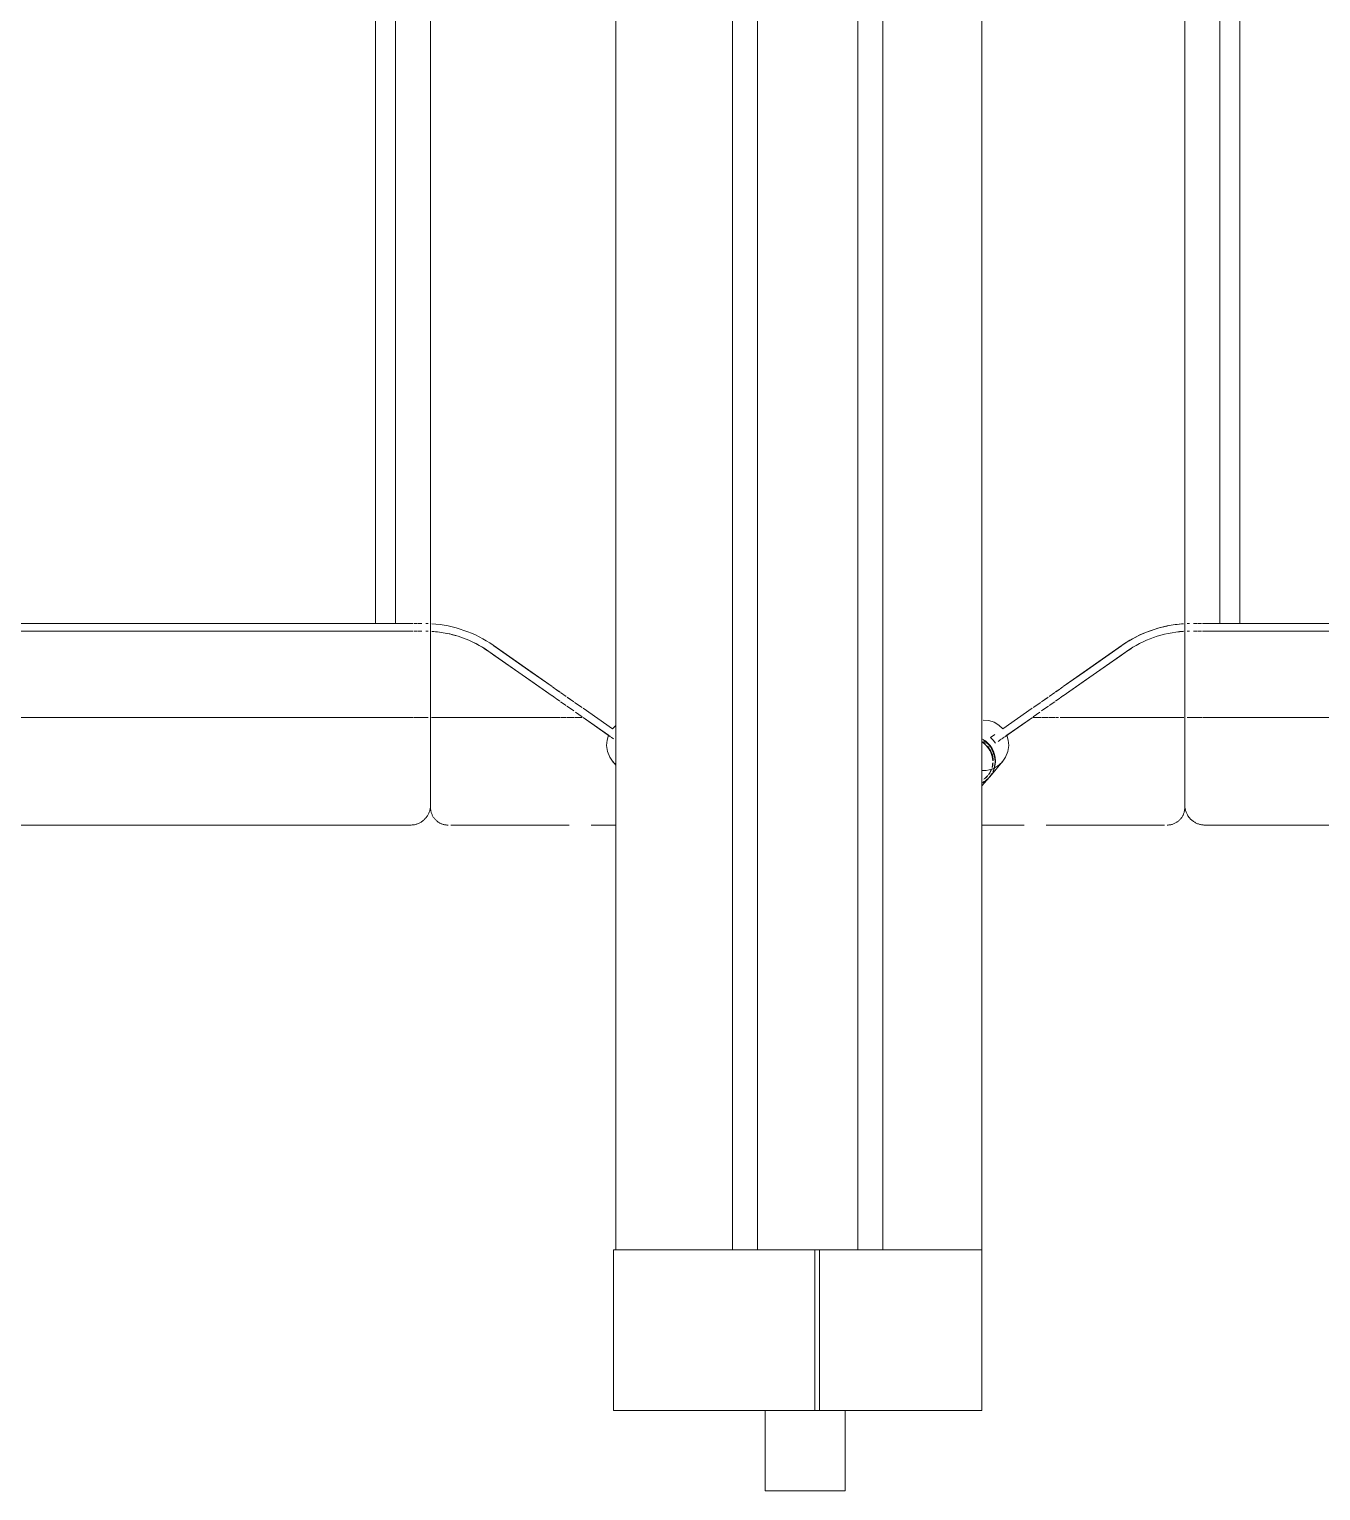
# Model space of a CAD drawing. Header units: inches. Extents: x -2349 to 1043, y -456 to 2193.
# Drawn here: x 808.02 to 840.2, y -121.75 to -85.33 of the extents above; entities that cross this region are included whole.
import ezdxf

# ---------------------------------------------------------------- set-up
doc = ezdxf.new("R2010")
doc.units = ezdxf.units.IN
doc.header["$MEASUREMENT"] = 0
for name, color, linetype, lineweight in [('A-GENM', 13, 'Continuous', 9), ('A-WALL', 113, 'Continuous', 13), ('I-FURN', 30, 'Continuous', 9), ('I-WALL', 2, 'Continuous', 13)]:
    doc.layers.add(name, color=color, linetype=linetype, lineweight=lineweight)

# ---------------------------------------------------------------- blocks, each defined once
blk = doc.blocks.new('Walls 3 - Walls 3-7742273-7TH FLOOR POWER _ SIGNAL')
at = {"layer": 'A-WALL'}
for p, q in [((827.598, -115.752), (822.574, -115.752)), ((822.574, -115.752), (822.574, -119.752)), ((827.598, -119.752), (827.598, -115.752)), ((827.71, -115.752), (827.71, -119.752)), ((831.76, -115.752), (827.71, -115.752)), ((831.76, -119.752), (831.76, -115.752)), ((822.574, -119.752), (827.598, -119.752)), ((827.71, -119.752), (831.76, -119.752))]:
    blk.add_line(p, q, dxfattribs=at)
blk = doc.blocks.new('Walls 4 - Walls 3-7962883-7TH FLOOR POWER _ SIGNAL')
at = {"layer": 'A-WALL'}
for p, q in [((822.636, -52.664), (822.636, -115.752)), ((825.542, -115.752), (825.542, -52.664)), ((829.292, -52.664), (829.292, -115.752)), ((831.76, -115.752), (831.76, -52.664)), ((822.636, -115.752), (825.542, -115.752)), ((829.292, -115.752), (831.76, -115.752))]:
    blk.add_line(p, q, dxfattribs=at)
blk = doc.blocks.new('train - train-8151835-7TH FLOOR POWER _ SIGNAL')
at = {"layer": 'A-GENM', "lineweight": 20}
for p, q in [((828.354, -119.752), (826.354, -119.752)), ((826.354, -119.752), (826.354, -121.752)), ((828.354, -121.752), (828.354, -119.752)), ((826.354, -121.752), (828.354, -121.752))]:
    blk.add_line(p, q, dxfattribs=at)
blk = doc.blocks.new('HighTower_Tombolo_2SeatSofa - HT3620-V67-7TH FLOOR POWER _ SIGNAL')
at = {"layer": 'I-FURN'}
for p, q in [((23.522, 9.864), (23.603, 9.781)), ((24.418, 9.788), (24.51, 9.865)), ((26, 9.247), (26, 9.865)), ((23.603, 9.781), (23.089, 9.048)), ((23.603, 9.781), (23.089, 9.048)), ((23.317, 9.047), (23.798, 9.733)), ((23.317, 9.047), (23.763, 9.684)), ((23.763, 9.684), (23.798, 9.733)), ((23.806, 9.745), (23.847, 9.803)), ((23.806, 9.745), (23.847, 9.803)), ((22.927, 8.816), (22.81, 8.649)), ((22.927, 8.816), (22.817, 8.659)), ((23.074, 9.026), (22.942, 8.838)), ((23.074, 9.026), (22.942, 8.838)), ((23.156, 8.816), (23.037, 8.647)), ((23.046, 8.659), (23.156, 8.816)), ((23.184, 8.857), (23.303, 9.026)), ((23.303, 9.026), (23.184, 8.857)), ((23.317, 8.835), (23.317, 9.026)), ((23.317, 9.026), (23.317, 8.835)), ((23.317, 8.645), (23.317, 8.816)), ((23.317, 8.816), (23.317, 8.645)), ((22.684, 8.47), (22.61, 8.364)), ((22.685, 8.47), (22.611, 8.365)), ((22.795, 8.628), (22.697, 8.488)), ((22.795, 8.628), (22.697, 8.488)), ((22.839, 8.364), (22.914, 8.47)), ((22.913, 8.47), (22.839, 8.363)), ((22.925, 8.487), (23.024, 8.628)), ((23.024, 8.628), (22.925, 8.486)), ((23.317, 8.484), (23.317, 8.628)), ((23.317, 8.628), (23.317, 8.484)), ((23.317, 8.361), (23.317, 8.47)), ((23.317, 8.47), (23.317, 8.361)), ((26, 5.756), (26, 8.7)), ((22.548, 8.275), (21.521, 6.808)), ((22.777, 8.275), (21.674, 6.7)), ((22.601, 8.351), (22.554, 8.284)), ((22.601, 8.35), (22.554, 8.284)), ((22.829, 8.35), (22.782, 8.283)), ((22.783, 8.284), (22.83, 8.351)), ((23.317, 8.281), (23.317, 8.35)), ((23.317, 8.35), (23.317, 8.281)), ((23.317, 5.274), (23.317, 8.275)), ((23.317, 8.275), (23.317, 5.274)), ((21.535, 6.828), (21.521, 6.808)), ((21.674, 6.7), (21.764, 6.828)), ((0.438, 5.248), (25.562, 5.248)), ((25.5, 5.248), (0.5, 5.248)), ((23.317, 5.126), (23.317, 5.189)), ((23.317, 5.189), (23.317, 5.126)), ((23.317, 5.037), (23.317, 5.119)), ((23.317, 5.119), (23.317, 5.037)), ((20.978, 5.029), (20.978, 4.942)), ((20.978, 5.029), (20.978, 4.942)), ((20.978, 4.923), (20.978, 4.831)), ((20.978, 4.923), (20.978, 4.831)), ((20.978, 4.81), (20.978, -6.592)), ((20.978, 4.81), (20.978, 4.375)), ((21.166, 5.029), (21.166, 4.942)), ((21.166, 4.942), (21.166, 5.029)), ((21.166, 4.923), (21.166, 4.83)), ((21.166, 4.83), (21.166, 4.923)), ((21.166, 4.81), (21.166, -6.592)), ((21.166, -6.592), (21.166, 4.81)), ((23.317, 4.933), (23.317, 5.029)), ((23.317, 5.029), (23.317, 4.933)), ((23.317, 4.82), (23.317, 4.923)), ((23.317, 4.923), (23.317, 4.82)), ((23.317, -10.552), (23.317, 4.81)), ((23.317, 4.81), (23.317, -10.552)), ((26, -13.252), (26, 4.748)), ((20.978, 4.375), (0.5, 4.375)), ((0.5, 4.375), (20.978, 4.375)), ((20.978, 4.375), (20.978, 3.875)), ((20.978, 4.375), (20.978, 3.875)), ((20.978, 3.875), (20.978, 4.375)), ((0.5, 3.875), (20.978, 3.875)), ((0.5, 3.875), (20.978, 3.875)), ((20.978, 3.875), (20.978, -5.379))]:
    blk.add_line(p, q, dxfattribs=at)
at = {"layer": 'I-FURN', "flags": 128}
for points in [[(24.014, 9.635), (24.165, 9.656), (24.307, 9.712), (24.432, 9.8), (24.493, 9.862)], [(23.763, 9.684), (23.886, 9.647), (24.014, 9.635)], [(22.548, 8.275), (22.178, 7.746), (21.535, 6.828)], [(21.764, 6.828), (22.407, 7.746), (22.777, 8.275)], [(25.999, 5.65), (25.997, 5.633), (25.994, 5.615), (25.991, 5.598), (25.987, 5.581), (25.983, 5.564), (25.978, 5.547), (25.972, 5.531), (25.965, 5.515), (25.958, 5.499), (25.951, 5.483), (25.942, 5.468), (25.933, 5.453), (25.924, 5.438), (25.913, 5.424), (25.903, 5.41), (25.891, 5.397), (25.88, 5.384), (25.867, 5.371), (25.855, 5.359), (25.841, 5.348), (25.828, 5.337), (25.813, 5.327), (25.799, 5.317), (25.784, 5.308)], [(26, 5.685), (26, 5.668), (25.999, 5.65)], [(26, 4.748), (26, 4.768), (25.998, 4.788), (25.996, 4.807), (25.994, 4.827), (25.99, 4.847), (25.986, 4.866), (25.981, 4.886), (25.975, 4.905), (25.968, 4.924), (25.961, 4.942), (25.952, 4.961), (25.943, 4.978), (25.934, 4.996), (25.924, 5.013), (25.913, 5.03), (25.901, 5.046), (25.889, 5.062), (25.876, 5.077), (25.862, 5.092), (25.848, 5.106), (25.834, 5.12), (25.819, 5.133), (25.803, 5.145), (25.787, 5.157), (25.77, 5.168), (25.753, 5.179), (25.736, 5.189), (25.718, 5.198), (25.7, 5.206), (25.681, 5.214), (25.662, 5.22), (25.643, 5.227), (25.624, 5.232), (25.605, 5.237), (25.585, 5.24), (25.565, 5.243), (25.545, 5.246), (25.525, 5.247), (25.505, 5.248), (25.5, 5.248)], [(25.753, 5.291), (25.737, 5.284), (25.721, 5.277), (25.705, 5.271), (25.688, 5.266), (25.671, 5.261), (25.654, 5.257), (25.637, 5.254), (25.62, 5.251), (25.602, 5.249), (25.585, 5.248), (25.567, 5.248), (25.562, 5.248)], [(25.784, 5.308), (25.769, 5.299), (25.753, 5.291)]]:
    blk.add_lwpolyline(points, dxfattribs=at)
at = {"layer": 'I-FURN'}
for radius, start, end in [(3, 145, 176.2945), (3, 145, 176.2945), (2.812, 145, 176.0569), (2.813, 145, 156.6667), (2.813, 156.6667, 168.3333), (2.812, 168.3333, 176.0569), (3, 178.0386, 179.134), (3, 178.0386, 179.134), (2.812, 177.9078, 179.087), (2.813, 177.9078, 179.087)]:
    blk.add_arc((23.978, 5.087), radius, start, end, dxfattribs=at)
blk = doc.blocks.new('HighTower_Tombolo_2SeatSofa - HT3620-V70-7TH FLOOR POWER _ SIGNAL')
at = {"layer": 'I-FURN'}
for p, q in [((26, -4.748), (26, 13.252)), ((23.317, -4.81), (23.317, 10.552)), ((23.317, 10.552), (23.317, -4.81)), ((20.978, 6.592), (20.978, -4.81)), ((21.166, -4.81), (21.166, 6.592)), ((21.166, 6.592), (21.166, -4.81)), ((20.978, 5.379), (20.978, -3.875)), ((20.978, -3.875), (0.5, -3.875)), ((20.978, -3.875), (0.5, -3.875)), ((20.978, -3.875), (20.978, -4.375)), ((20.978, -4.375), (20.978, -3.875)), ((20.978, -3.875), (20.978, -4.375)), ((0.5, -4.375), (20.978, -4.375)), ((20.978, -4.375), (0.5, -4.375)), ((20.978, -4.375), (20.978, -4.81)), ((20.978, -4.831), (20.978, -4.923)), ((20.978, -4.831), (20.978, -4.923)), ((20.978, -4.942), (20.978, -5.029)), ((20.978, -4.942), (20.978, -5.029)), ((21.166, -4.923), (21.166, -4.83)), ((21.166, -4.83), (21.166, -4.923)), ((21.166, -5.029), (21.166, -4.942)), ((21.166, -4.942), (21.166, -5.029)), ((23.317, -4.923), (23.317, -4.82)), ((23.317, -4.82), (23.317, -4.923)), ((23.317, -5.029), (23.317, -4.933)), ((23.317, -4.933), (23.317, -5.029)), ((23.317, -5.119), (23.317, -5.037)), ((23.317, -5.037), (23.317, -5.119)), ((25.562, -5.248), (0.438, -5.248)), ((0.5, -5.248), (25.5, -5.248)), ((23.317, -5.189), (23.317, -5.126)), ((23.317, -5.126), (23.317, -5.189)), ((23.317, -8.275), (23.317, -5.274)), ((23.317, -5.274), (23.317, -8.275)), ((26, -8.7), (26, -5.756)), ((21.521, -6.808), (22.548, -8.275)), ((21.521, -6.808), (21.535, -6.828)), ((21.764, -6.828), (21.674, -6.7)), ((21.674, -6.7), (22.777, -8.275)), ((22.554, -8.284), (22.601, -8.35)), ((22.554, -8.284), (22.601, -8.351)), ((22.61, -8.364), (22.684, -8.47)), ((22.611, -8.365), (22.685, -8.47)), ((22.782, -8.283), (22.829, -8.35)), ((22.83, -8.351), (22.783, -8.284)), ((22.839, -8.363), (22.913, -8.47)), ((22.914, -8.47), (22.839, -8.364)), ((23.317, -8.35), (23.317, -8.281)), ((23.317, -8.281), (23.317, -8.35)), ((22.697, -8.488), (22.795, -8.628)), ((22.697, -8.488), (22.795, -8.628)), ((22.81, -8.649), (22.927, -8.816)), ((22.817, -8.659), (22.927, -8.816)), ((22.925, -8.486), (23.024, -8.628)), ((23.024, -8.628), (22.925, -8.487)), ((23.037, -8.647), (23.156, -8.816)), ((23.156, -8.816), (23.046, -8.659)), ((23.317, -8.47), (23.317, -8.392)), ((23.317, -8.392), (23.317, -8.47)), ((23.317, -8.628), (23.317, -8.484)), ((23.317, -8.484), (23.317, -8.628)), ((23.317, -8.816), (23.317, -8.645)), ((23.317, -8.645), (23.317, -8.816)), ((22.942, -8.838), (23.074, -9.026)), ((22.942, -8.838), (23.074, -9.026)), ((23.089, -9.048), (23.603, -9.781)), ((23.089, -9.048), (23.603, -9.781)), ((23.184, -8.857), (23.303, -9.026)), ((23.303, -9.026), (23.184, -8.857)), ((23.317, -9.026), (23.317, -8.835)), ((23.317, -8.835), (23.317, -9.026)), ((23.763, -9.684), (23.317, -9.047)), ((23.798, -9.733), (23.317, -9.047)), ((26, -10.303), (26, -9.247)), ((23.798, -9.733), (23.763, -9.684)), ((23.847, -9.803), (23.806, -9.745)), ((23.847, -9.803), (23.806, -9.745)), ((23.915, -9.901), (23.863, -9.826)), ((23.916, -9.901), (23.863, -9.826)), ((24.798, -10.11), (24.418, -9.788)), ((23.741, -9.979), (23.816, -10.086)), ((23.741, -9.979), (23.816, -10.086)), ((23.821, -10.093), (23.887, -10.025)), ((23.887, -10.025), (23.963, -9.968)), ((24.775, -10.165), (24.762, -10.153)), ((25.026, -10.303), (24.812, -10.121))]:
    blk.add_line(p, q, dxfattribs=at)
at = {"layer": 'I-FURN', "flags": 128}
for points in [[(25.5, -5.248), (25.52, -5.247), (25.54, -5.246), (25.56, -5.244), (25.58, -5.241), (25.599, -5.238), (25.619, -5.233), (25.638, -5.228), (25.657, -5.222), (25.676, -5.216), (25.695, -5.208), (25.713, -5.2), (25.731, -5.191), (25.748, -5.182), (25.766, -5.171), (25.782, -5.16), (25.799, -5.149), (25.814, -5.136), (25.83, -5.124), (25.844, -5.11), (25.859, -5.096), (25.872, -5.081), (25.885, -5.066), (25.898, -5.051), (25.91, -5.034), (25.921, -5.018), (25.931, -5.001), (25.941, -4.983), (25.95, -4.965), (25.958, -4.947), (25.966, -4.929), (25.973, -4.91), (25.979, -4.891), (25.984, -4.872), (25.989, -4.852), (25.993, -4.833), (25.996, -4.813), (25.998, -4.793), (25.999, -4.773), (26, -4.753), (26, -4.748)], [(25.562, -5.248), (25.58, -5.248), (25.597, -5.249), (25.615, -5.251), (25.632, -5.253), (25.649, -5.256), (25.666, -5.26), (25.683, -5.265), (25.7, -5.27), (25.717, -5.276), (25.733, -5.282), (25.749, -5.289)], [(25.749, -5.289), (25.765, -5.297), (25.78, -5.305)], [(25.78, -5.305), (25.795, -5.314), (25.81, -5.324), (25.824, -5.334), (25.838, -5.345), (25.851, -5.356), (25.864, -5.368), (25.876, -5.38), (25.888, -5.393), (25.9, -5.406), (25.911, -5.42), (25.921, -5.434), (25.931, -5.449), (25.94, -5.464), (25.948, -5.479), (25.956, -5.494), (25.964, -5.51), (25.97, -5.527), (25.976, -5.543), (25.982, -5.56), (25.986, -5.577), (25.99, -5.594), (25.994, -5.611), (25.996, -5.628), (25.998, -5.645)], [(25.998, -5.645), (25.999, -5.663), (26, -5.68), (26, -5.685)], [(21.535, -6.828), (22.178, -7.746), (22.548, -8.275)], [(22.777, -8.275), (22.407, -7.746), (21.764, -6.828)], [(23.603, -9.781), (23.508, -9.881), (23.438, -10), (23.396, -10.132), (23.383, -10.27)], [(24.014, -9.635), (23.886, -9.647), (23.763, -9.684)], [(24.644, -10.303), (24.64, -10.198), (24.604, -10.05), (24.533, -9.915), (24.432, -9.8), (24.307, -9.712), (24.165, -9.656), (24.014, -9.635)]]:
    blk.add_lwpolyline(points, dxfattribs=at)
at = {"layer": 'I-FURN'}
for radius, start, end in [(3, 180.866, 181.9614), (3, 180.866, 181.9614), (3, 183.7055, 215), (3, 183.7055, 191.6667), (2.813, 180.913, 182.0922), (2.812, 180.913, 182.0922), (2.813, 183.9431, 215), (2.812, 183.9431, 215), (3, 191.6667, 215)]:
    blk.add_arc((23.978, -5.087), radius, start, end, dxfattribs=at)
for centre, major_axis, start_param, end_param in [((24.394, -10.587), (0.404, 0.477), 0.695163, 1.7581), ((24.408, -10.598), (0.404, 0.477), 0.695163, 1.69367), ((24.408, -10.598), (0.367, 0.433), 0.722406, 1.480561), ((24.394, -10.587), (0.367, 0.433), 0.695163, 1.413798), ((24.394, -10.587), (0.404, 0.477), 0.580889, 0.695163), ((24.408, -10.598), (0.404, 0.477), 0.613631, 0.695163), ((24.408, -10.598), (0.367, 0.433), 0.479914, 0.640928), ((24.394, -10.587), (0.367, 0.433), 0.369366, 0.608675), ((24.408, -10.598), (0.404, 0.477), 0.257938, 0.593775), ((24.394, -10.587), (0.404, 0.477), 0.247701, 0.562085), ((24.394, -10.587), (0.367, 0.433), 0.197316, 0.285807), ((24.408, -10.598), (0.367, 0.433), 0.206617, 0.305394), ((24.394, -10.587), (0.367, 0.433), 0.061543, 0.163603), ((24.408, -10.598), (0.367, 0.433), 0.070308, 0.169288), ((24.394, -10.587), (0.404, 0.477), 0.030699, 0.186631), ((24.408, -10.598), (0.404, 0.477), 0.021803, 0.191846), ((24.394, -10.587), (0.367, 0.433), 6.075279, 6.283185), ((24.408, -10.598), (0.367, 0.433), 6.19295, 6.283185), ((24.394, -10.587), (0.404, 0.477), 6.19295, 6.283185), ((24.408, -10.598), (0.404, 0.477), 6.19295, 6.283185), ((24.394, -10.587), (0.404, 0.477), 5.915411, 6.19295), ((24.408, -10.598), (0.404, 0.477), 5.936059, 6.19295), ((24.394, -10.587), (0.367, 0.433), 1.540414, 1.707094), ((24.408, -10.598), (0.367, 0.433), 1.483758, 1.684372), ((24.408, -10.598), (0.367, 0.433), 6.060343, 6.19295)]:
    blk.add_ellipse(centre, major_axis=major_axis, ratio=0.984702, start_param=start_param, end_param=end_param, dxfattribs=at)

msp = doc.modelspace()

# ---------------------------------------------------------------- linework, layer by layer
at = {"layer": 'A-WALL'}
for p, q in [((826.167, -115.752), (826.167, -52.039)), ((828.667, -115.752), (828.667, -52.039))]:
    msp.add_line(p, q, dxfattribs=at)
at = {"layer": 'I-WALL'}
for p, q in [((825.542, -52.664), (825.542, -115.752)), ((829.292, -115.752), (829.292, -52.664)), ((825.542, -115.752), (829.292, -115.752))]:
    msp.add_line(p, q, dxfattribs=at)

# ---------------------------------------------------------------- block references
at = {"layer": 'A-GENM'}
msp.add_blockref('train - train-8151835-7TH FLOOR POWER _ SIGNAL', (0, 0), dxfattribs=at)
at = {"layer": 'A-WALL', "lineweight": 9}
for name in ['Walls 4 - Walls 3-7962883-7TH FLOOR POWER _ SIGNAL', 'Walls 3 - Walls 3-7742273-7TH FLOOR POWER _ SIGNAL']:
    msp.add_blockref(name, (0, 0), dxfattribs=at)
at = {"layer": 'I-FURN'}
for name, p, rotation in [('HighTower_Tombolo_2SeatSofa - HT3620-V67-7TH FLOOR POWER _ SIGNAL', (812.771, -79.164), 269.9999999999998), ('HighTower_Tombolo_2SeatSofa - HT3620-V70-7TH FLOOR POWER _ SIGNAL', (842.063, -79.164), 270.0000000000002)]:
    msp.add_blockref(name, p, dxfattribs=dict(at, rotation=rotation))

doc.saveas('drawing.dxf')
